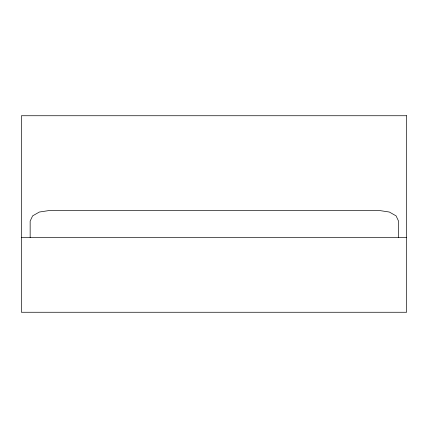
<?xml version="1.0" encoding="UTF-8"?>
<svg xmlns="http://www.w3.org/2000/svg" width="428" height="428" viewBox="0 0 428 428"><rect width="100%" height="100%" fill="white"/><g stroke="black" fill="none" stroke-linecap="round" stroke-linejoin="round"><path stroke-width="0.64" d="M21.4 237.583L406.6 237.583M398.548 237.492L398.548 221.11L396.082 215.867L389.341 212.031L380.128 210.63L48.573 210.63L39.36 212.031L32.619 215.867L30.153 221.11L30.153 237.492M406.6 115.737L21.4 115.737L21.4 312.263L406.6 312.263L406.6 115.737"/></g></svg>
